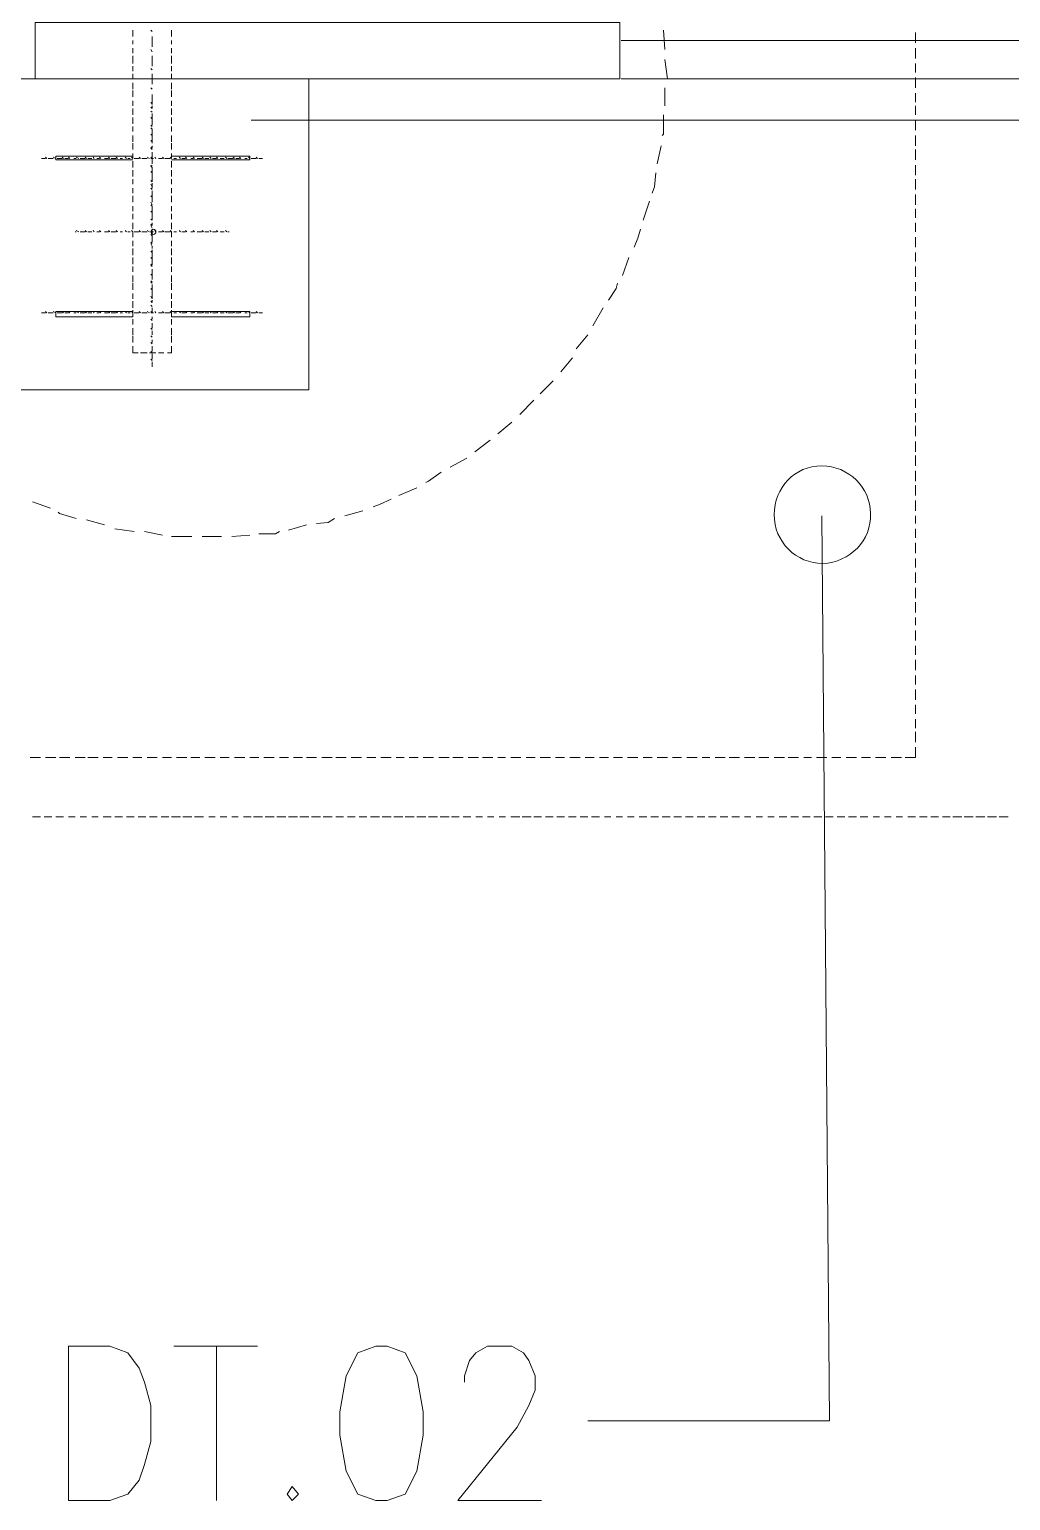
# Model space of a CAD drawing. Header units: millimetres. Extents: x 2928 to 3112, y 1220 to 1280.
# Drawn here: x 3056.533 to 3057.796, y 1232.553 to 1234.446 of the extents above; entities that cross this region are included whole.
import ezdxf

# ---------------------------------------------------------------- set-up
doc = ezdxf.new("R2010")
doc.units = ezdxf.units.MM

msp = doc.modelspace()

# ---------------------------------------------------------------- linework, layer by layer
at = {"color": 7, "linetype": 'Continuous', "lineweight": 20, "true_color": 0x000007}
for points in [[(3057.29315, 1234.45466), (3056.54058, 1234.45466), (3056.54058, 1234.38188), (3057.29315, 1234.38188)], [(3056.89288, 1233.98162), (3056.49262, 1233.98162), (3056.49262, 1234.38188), (3056.89288, 1234.38188)], [(3056.58359, 1232.55257), (3056.58359, 1232.75105), (3056.63651, 1232.75105), (3056.65967, 1232.74278), (3056.67456, 1232.72293), (3056.68117, 1232.70474), (3056.68944, 1232.67496), (3056.68944, 1232.62865), (3056.68117, 1232.59888), (3056.67456, 1232.57903), (3056.65967, 1232.56084), (3056.63651, 1232.55257)], [(3056.97889, 1232.75105), (3056.95573, 1232.74278), (3056.94085, 1232.71301), (3056.93258, 1232.66669), (3056.93258, 1232.63692), (3056.94085, 1232.59061), (3056.95573, 1232.56084), (3056.97889, 1232.55257), (3056.99378, 1232.55257), (3057.01693, 1232.56084), (3057.03182, 1232.59061), (3057.04009, 1232.63692), (3057.04009, 1232.66669), (3057.03182, 1232.71301), (3057.01693, 1232.74278), (3056.99378, 1232.75105)], [(3056.87138, 1232.57076), (3056.86476, 1232.56084), (3056.87138, 1232.55257), (3056.87965, 1232.56084)]]:
    msp.add_lwpolyline(points, close=True, dxfattribs=at)
at = {"color": 252, "linetype": 'Continuous', "lineweight": 13, "true_color": 0x989898}
for points in [[(3056.66629, 1234.43646), (3056.66629, 1234.44473), (3056.66629, 1234.44473)], [(3056.6911, 1234.44308), (3056.68944, 1234.44473), (3056.68944, 1234.44473)], [(3056.71591, 1234.44473), (3056.71591, 1234.43646), (3056.71591, 1234.43646)], [(3056.66629, 1234.42654), (3056.66629, 1234.4315), (3056.66629, 1234.4315)], [(3056.66629, 1234.41496), (3056.66629, 1234.42158), (3056.66629, 1234.42158)], [(3056.6911, 1234.41661), (3056.68944, 1234.41992), (3056.68944, 1234.41992)], [(3056.6911, 1234.42323), (3056.6911, 1234.43646), (3056.6911, 1234.43646)], [(3056.71591, 1234.4315), (3056.71591, 1234.42654), (3056.71591, 1234.42654)], [(3056.71591, 1234.42158), (3056.71591, 1234.41496), (3056.71591, 1234.41496)], [(3056.66629, 1234.40173), (3056.66629, 1234.41165), (3056.66629, 1234.41165)], [(3056.6911, 1234.39842), (3056.6911, 1234.41165), (3056.6911, 1234.41165)], [(3056.71591, 1234.41165), (3056.71591, 1234.40173), (3056.71591, 1234.40173)], [(3056.66629, 1234.3918), (3056.66629, 1234.39842), (3056.66629, 1234.39842)], [(3056.66629, 1234.38188), (3056.66629, 1234.3885), (3056.66629, 1234.3885)], [(3056.6911, 1234.39346), (3056.68944, 1234.39511), (3056.68944, 1234.39511)], [(3056.6911, 1234.37526), (3056.6911, 1234.3885), (3056.6911, 1234.3885)], [(3056.71591, 1234.39842), (3056.71591, 1234.3918), (3056.71591, 1234.3918)], [(3056.71591, 1234.3885), (3056.71591, 1234.38188), (3056.71591, 1234.38188)], [(3056.66629, 1234.36865), (3056.66629, 1234.37692), (3056.66629, 1234.37692)], [(3056.66629, 1234.35873), (3056.66629, 1234.36699), (3056.66629, 1234.36699)], [(3056.6911, 1234.36865), (3056.68944, 1234.3703), (3056.68944, 1234.3703)], [(3056.6911, 1234.3488), (3056.6911, 1234.36203), (3056.6911, 1234.36203)], [(3056.71591, 1234.37692), (3056.71591, 1234.36865), (3056.71591, 1234.36865)], [(3056.71591, 1234.36699), (3056.71591, 1234.35873), (3056.71591, 1234.35873)], [(3056.66629, 1234.34715), (3056.66629, 1234.35376), (3056.66629, 1234.35376)], [(3056.66629, 1234.33557), (3056.66629, 1234.34384), (3056.66629, 1234.34384)], [(3056.6911, 1234.3488), (3056.68944, 1234.35211), (3056.68944, 1234.35211)], [(3056.6911, 1234.34384), (3056.68944, 1234.34549), (3056.68944, 1234.34549)], [(3056.6911, 1234.35211), (3056.6911, 1234.36038), (3056.6911, 1234.36038)], [(3056.6911, 1234.34384), (3056.6911, 1234.34715), (3056.6911, 1234.34715)], [(3056.71591, 1234.35376), (3056.71591, 1234.34715), (3056.71591, 1234.34715)], [(3056.71591, 1234.34384), (3056.71591, 1234.33557), (3056.71591, 1234.33557)], [(3056.66629, 1234.32399), (3056.66629, 1234.33226), (3056.66629, 1234.33226)], [(3056.6911, 1234.33888), (3056.68944, 1234.34053), (3056.68944, 1234.34053)], [(3056.6911, 1234.33061), (3056.68944, 1234.33226), (3056.68944, 1234.33226)], [(3056.6911, 1234.32399), (3056.6911, 1234.33722), (3056.6911, 1234.33722)], [(3056.6911, 1234.33226), (3056.6911, 1234.33722), (3056.6911, 1234.33722)], [(3056.6911, 1234.32234), (3056.6911, 1234.32895), (3056.6911, 1234.32895)], [(3056.71591, 1234.33226), (3056.71591, 1234.32399), (3056.71591, 1234.32399)], [(3056.66629, 1234.31407), (3056.66629, 1234.32068), (3056.66629, 1234.32068)], [(3056.66629, 1234.30084), (3056.66629, 1234.30911), (3056.66629, 1234.30911)], [(3056.6911, 1234.32068), (3056.68944, 1234.32234), (3056.68944, 1234.32234)], [(3056.6911, 1234.31738), (3056.68944, 1234.31903), (3056.68944, 1234.31903)], [(3056.6911, 1234.30911), (3056.68944, 1234.31076), (3056.68944, 1234.31076)], [(3056.6911, 1234.31076), (3056.6911, 1234.31738), (3056.6911, 1234.31738)], [(3056.6911, 1234.29918), (3056.6911, 1234.31076), (3056.6911, 1234.31076)], [(3056.6911, 1234.30249), (3056.6911, 1234.30745), (3056.6911, 1234.30745)], [(3056.71591, 1234.32068), (3056.71591, 1234.31407), (3056.71591, 1234.31407)], [(3056.71591, 1234.30911), (3056.71591, 1234.30084), (3056.71591, 1234.30084)], [(3056.66629, 1234.29091), (3056.66629, 1234.29918), (3056.66629, 1234.29918)], [(3056.6911, 1234.30084), (3056.68944, 1234.30249), (3056.68944, 1234.30249)], [(3056.6911, 1234.29257), (3056.68944, 1234.29422), (3056.68944, 1234.29422)], [(3056.6911, 1234.29091), (3056.68944, 1234.29257), (3056.68944, 1234.29257)], [(3056.6911, 1234.29257), (3056.6911, 1234.29587), (3056.6911, 1234.29587)], [(3056.6911, 1234.28264), (3056.6911, 1234.2876), (3056.6911, 1234.2876)], [(3056.71591, 1234.29918), (3056.71591, 1234.29091), (3056.71591, 1234.29091)], [(3056.55381, 1234.27933), (3056.54885, 1234.27933), (3056.54885, 1234.27933)], [(3056.55547, 1234.27933), (3056.55381, 1234.28099), (3056.55381, 1234.28099)], [(3056.56374, 1234.27933), (3056.55712, 1234.27933), (3056.55712, 1234.27933)], [(3056.56705, 1234.27933), (3056.56374, 1234.28099), (3056.56374, 1234.28099)], [(3056.57532, 1234.27933), (3056.5687, 1234.27933), (3056.5687, 1234.27933)], [(3056.57697, 1234.27933), (3056.57532, 1234.28099), (3056.57532, 1234.28099)], [(3056.58359, 1234.27933), (3056.57862, 1234.27933), (3056.57862, 1234.27933)], [(3056.58524, 1234.27933), (3056.58359, 1234.28099), (3056.58359, 1234.28099)], [(3056.59351, 1234.27933), (3056.5902, 1234.27933), (3056.5902, 1234.27933)], [(3056.59682, 1234.27933), (3056.59351, 1234.28099), (3056.59351, 1234.28099)], [(3056.60509, 1234.27933), (3056.59847, 1234.27933), (3056.59847, 1234.27933)], [(3056.60674, 1234.27933), (3056.60509, 1234.28099), (3056.60509, 1234.28099)], [(3056.61336, 1234.27933), (3056.6084, 1234.27933), (3056.6084, 1234.27933)], [(3056.61667, 1234.27933), (3056.61501, 1234.28099), (3056.61501, 1234.28099)], [(3056.62328, 1234.27933), (3056.61997, 1234.27933), (3056.61997, 1234.27933)], [(3056.62494, 1234.27933), (3056.62328, 1234.28099), (3056.62328, 1234.28099)], [(3056.63486, 1234.27933), (3056.6299, 1234.27933), (3056.6299, 1234.27933)], [(3056.63651, 1234.27933), (3056.63486, 1234.28099), (3056.63486, 1234.28099)], [(3056.64478, 1234.27933), (3056.63817, 1234.27933), (3056.63817, 1234.27933)], [(3056.64644, 1234.27933), (3056.64478, 1234.28099), (3056.64478, 1234.28099)], [(3056.65305, 1234.27933), (3056.64975, 1234.27933), (3056.64975, 1234.27933)], [(3056.65802, 1234.27933), (3056.65636, 1234.28099), (3056.65636, 1234.28099)], [(3056.66298, 1234.27933), (3056.65967, 1234.27933), (3056.65967, 1234.27933)], [(3056.66629, 1234.27933), (3056.66463, 1234.28099), (3056.66463, 1234.28099)], [(3056.66629, 1234.27933), (3056.66629, 1234.28595), (3056.66629, 1234.28595)], [(3056.66629, 1234.26776), (3056.66629, 1234.27603), (3056.66629, 1234.27603)], [(3056.67456, 1234.27933), (3056.66794, 1234.27933), (3056.66794, 1234.27933)], [(3056.67621, 1234.27933), (3056.67456, 1234.28099), (3056.67456, 1234.28099)], [(3056.68448, 1234.27933), (3056.67786, 1234.27933), (3056.67786, 1234.27933)], [(3056.68779, 1234.27933), (3056.68448, 1234.28099), (3056.68448, 1234.28099)], [(3056.6911, 1234.27933), (3056.68944, 1234.28099), (3056.68944, 1234.28099)], [(3056.69275, 1234.27933), (3056.68944, 1234.27933), (3056.68944, 1234.27933)], [(3056.6911, 1234.26941), (3056.68944, 1234.27106), (3056.68944, 1234.27106)], [(3056.6911, 1234.26776), (3056.68944, 1234.26941), (3056.68944, 1234.26941)], [(3056.6911, 1234.27272), (3056.6911, 1234.28595), (3056.6911, 1234.28595)], [(3056.6911, 1234.27272), (3056.6911, 1234.27768), (3056.6911, 1234.27768)], [(3056.6911, 1234.26279), (3056.6911, 1234.26776), (3056.6911, 1234.26776)], [(3056.69606, 1234.27933), (3056.6944, 1234.28099), (3056.6944, 1234.28099)], [(3056.70433, 1234.27933), (3056.69937, 1234.27933), (3056.69937, 1234.27933)], [(3056.70598, 1234.27933), (3056.70433, 1234.28099), (3056.70433, 1234.28099)], [(3056.71425, 1234.27933), (3056.70764, 1234.27933), (3056.70764, 1234.27933)], [(3056.71591, 1234.27933), (3056.71425, 1234.28099), (3056.71425, 1234.28099)], [(3056.71591, 1234.28595), (3056.71591, 1234.27933), (3056.71591, 1234.27933)], [(3056.71591, 1234.27603), (3056.71591, 1234.26776), (3056.71591, 1234.26776)], [(3056.72252, 1234.27933), (3056.71921, 1234.27933), (3056.71921, 1234.27933)], [(3056.72748, 1234.27933), (3056.72583, 1234.28099), (3056.72583, 1234.28099)], [(3056.7341, 1234.27933), (3056.72914, 1234.27933), (3056.72914, 1234.27933)], [(3056.73575, 1234.27933), (3056.7341, 1234.28099), (3056.7341, 1234.28099)], [(3056.74402, 1234.27933), (3056.74071, 1234.27933), (3056.74071, 1234.27933)], [(3056.74568, 1234.27933), (3056.74402, 1234.28099), (3056.74402, 1234.28099)], [(3056.7556, 1234.27933), (3056.74898, 1234.27933), (3056.74898, 1234.27933)], [(3056.75725, 1234.27933), (3056.7556, 1234.28099), (3056.7556, 1234.28099)], [(3056.76387, 1234.27933), (3056.75891, 1234.27933), (3056.75891, 1234.27933)], [(3056.76718, 1234.27933), (3056.76552, 1234.28099), (3056.76552, 1234.28099)], [(3056.77379, 1234.27933), (3056.76883, 1234.27933), (3056.76883, 1234.27933)], [(3056.77545, 1234.27933), (3056.77379, 1234.28099), (3056.77379, 1234.28099)], [(3056.78372, 1234.27933), (3056.77876, 1234.27933), (3056.77876, 1234.27933)], [(3056.78703, 1234.27933), (3056.78537, 1234.28099), (3056.78537, 1234.28099)], [(3056.7953, 1234.27933), (3056.78868, 1234.27933), (3056.78868, 1234.27933)], [(3056.79695, 1234.27933), (3056.7953, 1234.28099), (3056.7953, 1234.28099)], [(3056.80357, 1234.27933), (3056.7986, 1234.27933), (3056.7986, 1234.27933)], [(3056.80522, 1234.27933), (3056.80357, 1234.28099), (3056.80357, 1234.28099)], [(3056.81349, 1234.27933), (3056.81018, 1234.27933), (3056.81018, 1234.27933)], [(3056.8168, 1234.27933), (3056.81514, 1234.28099), (3056.81514, 1234.28099)], [(3056.82507, 1234.27933), (3056.81845, 1234.27933), (3056.81845, 1234.27933)], [(3056.82672, 1234.27933), (3056.82507, 1234.28099), (3056.82507, 1234.28099)], [(3056.83334, 1234.27933), (3056.82838, 1234.27933), (3056.82838, 1234.27933)], [(3056.66629, 1234.25618), (3056.66629, 1234.26445), (3056.66629, 1234.26445)], [(3056.66629, 1234.24625), (3056.66629, 1234.25287), (3056.66629, 1234.25287)], [(3056.6911, 1234.26114), (3056.68944, 1234.26279), (3056.68944, 1234.26279)], [(3056.6911, 1234.24956), (3056.68944, 1234.25122), (3056.68944, 1234.25122)], [(3056.6911, 1234.24956), (3056.6911, 1234.26279), (3056.6911, 1234.26279)], [(3056.6911, 1234.25287), (3056.6911, 1234.25618), (3056.6911, 1234.25618)], [(3056.71591, 1234.26445), (3056.71591, 1234.25618), (3056.71591, 1234.25618)], [(3056.71591, 1234.25287), (3056.71591, 1234.24625), (3056.71591, 1234.24625)], [(3056.66629, 1234.23468), (3056.66629, 1234.24129), (3056.66629, 1234.24129)], [(3056.66629, 1234.2231), (3056.66629, 1234.23137), (3056.66629, 1234.23137)], [(3056.6911, 1234.24295), (3056.68944, 1234.24625), (3056.68944, 1234.24625)], [(3056.6911, 1234.23964), (3056.68944, 1234.24129), (3056.68944, 1234.24129)], [(3056.6911, 1234.22971), (3056.68944, 1234.23137), (3056.68944, 1234.23137)], [(3056.6911, 1234.24129), (3056.6911, 1234.24791), (3056.6911, 1234.24791)], [(3056.6911, 1234.22475), (3056.6911, 1234.23798), (3056.6911, 1234.23798)], [(3056.6911, 1234.23302), (3056.6911, 1234.23798), (3056.6911, 1234.23798)], [(3056.71591, 1234.24129), (3056.71591, 1234.23468), (3056.71591, 1234.23468)], [(3056.71591, 1234.23137), (3056.71591, 1234.2231), (3056.71591, 1234.2231)], [(3056.66629, 1234.21152), (3056.66629, 1234.21814), (3056.66629, 1234.21814)], [(3056.6911, 1234.21979), (3056.68944, 1234.2231), (3056.68944, 1234.2231)], [(3056.6911, 1234.21814), (3056.68944, 1234.21979), (3056.68944, 1234.21979)], [(3056.6911, 1234.20987), (3056.68944, 1234.21152), (3056.68944, 1234.21152)], [(3056.6911, 1234.2231), (3056.6911, 1234.22641), (3056.6911, 1234.22641)], [(3056.6911, 1234.21152), (3056.6911, 1234.21814), (3056.6911, 1234.21814)], [(3056.6911, 1234.19994), (3056.6911, 1234.21152), (3056.6911, 1234.21152)], [(3056.71591, 1234.21814), (3056.71591, 1234.21152), (3056.71591, 1234.21152)], [(3056.66629, 1234.2016), (3056.66629, 1234.20821), (3056.66629, 1234.20821)], [(3056.66629, 1234.18836), (3056.66629, 1234.19663), (3056.66629, 1234.19663)], [(3056.6911, 1234.19994), (3056.68944, 1234.2016), (3056.68944, 1234.2016)], [(3056.6911, 1234.19333), (3056.68944, 1234.19498), (3056.68944, 1234.19498)], [(3056.6911, 1234.19002), (3056.68944, 1234.19333), (3056.68944, 1234.19333)], [(3056.6911, 1234.2016), (3056.6911, 1234.20821), (3056.6911, 1234.20821)], [(3056.6911, 1234.19333), (3056.6911, 1234.19663), (3056.6911, 1234.19663)], [(3056.71591, 1234.20821), (3056.71591, 1234.2016), (3056.71591, 1234.2016)], [(3056.71591, 1234.19663), (3056.71591, 1234.18836), (3056.71591, 1234.18836)], [(3056.59351, 1234.18506), (3056.59186, 1234.18506), (3056.59186, 1234.18506)], [(3056.59682, 1234.18506), (3056.59351, 1234.18671), (3056.59351, 1234.18671)], [(3056.60509, 1234.18506), (3056.59847, 1234.18506), (3056.59847, 1234.18506)], [(3056.60674, 1234.18506), (3056.60509, 1234.18671), (3056.60509, 1234.18671)], [(3056.61336, 1234.18506), (3056.6084, 1234.18506), (3056.6084, 1234.18506)], [(3056.61667, 1234.18506), (3056.61501, 1234.18671), (3056.61501, 1234.18671)], [(3056.62328, 1234.18506), (3056.61997, 1234.18506), (3056.61997, 1234.18506)], [(3056.62494, 1234.18506), (3056.62328, 1234.18671), (3056.62328, 1234.18671)], [(3056.63486, 1234.18506), (3056.6299, 1234.18506), (3056.6299, 1234.18506)], [(3056.63651, 1234.18506), (3056.63486, 1234.18671), (3056.63486, 1234.18671)], [(3056.64478, 1234.18506), (3056.63817, 1234.18506), (3056.63817, 1234.18506)], [(3056.64644, 1234.18506), (3056.64478, 1234.18671), (3056.64478, 1234.18671)], [(3056.65305, 1234.18506), (3056.64975, 1234.18506), (3056.64975, 1234.18506)], [(3056.65802, 1234.18506), (3056.65636, 1234.18671), (3056.65636, 1234.18671)], [(3056.66298, 1234.18506), (3056.65967, 1234.18506), (3056.65967, 1234.18506)], [(3056.66629, 1234.18506), (3056.66463, 1234.18671), (3056.66463, 1234.18671)], [(3056.66629, 1234.17844), (3056.66629, 1234.18506), (3056.66629, 1234.18506)], [(3056.66629, 1234.16686), (3056.66629, 1234.17348), (3056.66629, 1234.17348)], [(3056.67456, 1234.18506), (3056.66794, 1234.18506), (3056.66794, 1234.18506)], [(3056.67621, 1234.18506), (3056.67456, 1234.18671), (3056.67456, 1234.18671)], [(3056.68448, 1234.18506), (3056.67786, 1234.18506), (3056.67786, 1234.18506)], [(3056.68779, 1234.18506), (3056.68448, 1234.18671), (3056.68448, 1234.18671)], [(3056.69275, 1234.18506), (3056.68944, 1234.18506), (3056.68944, 1234.18506)], [(3056.6911, 1234.18009), (3056.68944, 1234.18175), (3056.68944, 1234.18175)], [(3056.6911, 1234.17348), (3056.6911, 1234.18671), (3056.6911, 1234.18671)], [(3056.6911, 1234.18175), (3056.6911, 1234.18671), (3056.6911, 1234.18671)], [(3056.6911, 1234.17182), (3056.6911, 1234.17844), (3056.6911, 1234.17844)], [(3056.69606, 1234.18506), (3056.6944, 1234.18671), (3056.6944, 1234.18671)], [(3056.70433, 1234.18506), (3056.69937, 1234.18506), (3056.69937, 1234.18506)], [(3056.70598, 1234.18506), (3056.70433, 1234.18671), (3056.70433, 1234.18671)], [(3056.71425, 1234.18506), (3056.70764, 1234.18506), (3056.70764, 1234.18506)], [(3056.71591, 1234.18506), (3056.71425, 1234.18671), (3056.71425, 1234.18671)], [(3056.71591, 1234.18506), (3056.71591, 1234.17844), (3056.71591, 1234.17844)], [(3056.71591, 1234.17348), (3056.71591, 1234.16686), (3056.71591, 1234.16686)], [(3056.72252, 1234.18506), (3056.71921, 1234.18506), (3056.71921, 1234.18506)], [(3056.72748, 1234.18506), (3056.72583, 1234.18671), (3056.72583, 1234.18671)], [(3056.7341, 1234.18506), (3056.72914, 1234.18506), (3056.72914, 1234.18506)], [(3056.73575, 1234.18506), (3056.7341, 1234.18671), (3056.7341, 1234.18671)], [(3056.74402, 1234.18506), (3056.74071, 1234.18506), (3056.74071, 1234.18506)], [(3056.74568, 1234.18506), (3056.74402, 1234.18671), (3056.74402, 1234.18671)], [(3056.7556, 1234.18506), (3056.74898, 1234.18506), (3056.74898, 1234.18506)], [(3056.75725, 1234.18506), (3056.7556, 1234.18671), (3056.7556, 1234.18671)], [(3056.76387, 1234.18506), (3056.75891, 1234.18506), (3056.75891, 1234.18506)], [(3056.76718, 1234.18506), (3056.76552, 1234.18671), (3056.76552, 1234.18671)], [(3056.77379, 1234.18506), (3056.76883, 1234.18506), (3056.76883, 1234.18506)], [(3056.77545, 1234.18506), (3056.77379, 1234.18671), (3056.77379, 1234.18671)], [(3056.78372, 1234.18506), (3056.77876, 1234.18506), (3056.77876, 1234.18506)], [(3056.78703, 1234.18506), (3056.78537, 1234.18671), (3056.78537, 1234.18671)], [(3056.79033, 1234.18506), (3056.78868, 1234.18506), (3056.78868, 1234.18506)], [(3056.66629, 1234.15528), (3056.66629, 1234.16355), (3056.66629, 1234.16355)], [(3056.6911, 1234.17017), (3056.68944, 1234.17182), (3056.68944, 1234.17182)], [(3056.6911, 1234.16686), (3056.68944, 1234.17017), (3056.68944, 1234.17017)], [(3056.6911, 1234.15859), (3056.68944, 1234.16025), (3056.68944, 1234.16025)], [(3056.6911, 1234.16355), (3056.6911, 1234.16686), (3056.6911, 1234.16686)], [(3056.6911, 1234.14867), (3056.6911, 1234.1619), (3056.6911, 1234.1619)], [(3056.6911, 1234.15198), (3056.6911, 1234.15694), (3056.6911, 1234.15694)], [(3056.71591, 1234.16355), (3056.71591, 1234.15528), (3056.71591, 1234.15528)], [(3056.66629, 1234.14371), (3056.66629, 1234.15198), (3056.66629, 1234.15198)], [(3056.66629, 1234.13378), (3056.66629, 1234.1404), (3056.66629, 1234.1404)], [(3056.6911, 1234.15032), (3056.68944, 1234.15198), (3056.68944, 1234.15198)], [(3056.6911, 1234.14205), (3056.68944, 1234.14371), (3056.68944, 1234.14371)], [(3056.6911, 1234.1404), (3056.68944, 1234.14205), (3056.68944, 1234.14205)], [(3056.6911, 1234.14205), (3056.6911, 1234.14867), (3056.6911, 1234.14867)], [(3056.6911, 1234.13213), (3056.6911, 1234.13709), (3056.6911, 1234.13709)], [(3056.6911, 1234.12551), (3056.6911, 1234.13544), (3056.6911, 1234.13544)], [(3056.71591, 1234.15198), (3056.71591, 1234.14371), (3056.71591, 1234.14371)], [(3056.71591, 1234.1404), (3056.71591, 1234.13378), (3056.71591, 1234.13378)], [(3056.66629, 1234.12055), (3056.66629, 1234.12882), (3056.66629, 1234.12882)], [(3056.66629, 1234.11063), (3056.66629, 1234.1189), (3056.66629, 1234.1189)], [(3056.6911, 1234.12882), (3056.68944, 1234.13047), (3056.68944, 1234.13047)], [(3056.6911, 1234.12055), (3056.68944, 1234.1222), (3056.68944, 1234.1222)], [(3056.6911, 1234.1189), (3056.68944, 1234.12055), (3056.68944, 1234.12055)], [(3056.6911, 1234.12386), (3056.6911, 1234.12717), (3056.6911, 1234.12717)], [(3056.6911, 1234.11228), (3056.6911, 1234.11724), (3056.6911, 1234.11724)], [(3056.71591, 1234.12882), (3056.71591, 1234.12055), (3056.71591, 1234.12055)], [(3056.71591, 1234.1189), (3056.71591, 1234.11063), (3056.71591, 1234.11063)], [(3056.66629, 1234.09905), (3056.66629, 1234.10566), (3056.66629, 1234.10566)], [(3056.6911, 1234.11063), (3056.68944, 1234.11228), (3056.68944, 1234.11228)], [(3056.6911, 1234.09905), (3056.68944, 1234.10236), (3056.68944, 1234.10236)], [(3056.6911, 1234.09905), (3056.6911, 1234.11228), (3056.6911, 1234.11228)], [(3056.6911, 1234.10236), (3056.6911, 1234.10897), (3056.6911, 1234.10897)], [(3056.6911, 1234.09409), (3056.6911, 1234.09739), (3056.6911, 1234.09739)], [(3056.71591, 1234.10566), (3056.71591, 1234.09905), (3056.71591, 1234.09905)], [(3056.55381, 1234.08085), (3056.54885, 1234.08085), (3056.54885, 1234.08085)], [(3056.55547, 1234.08085), (3056.55381, 1234.08251), (3056.55381, 1234.08251)], [(3056.56374, 1234.08085), (3056.55712, 1234.08085), (3056.55712, 1234.08085)], [(3056.56705, 1234.08085), (3056.56374, 1234.08251), (3056.56374, 1234.08251)], [(3056.57532, 1234.08085), (3056.5687, 1234.08085), (3056.5687, 1234.08085)], [(3056.57697, 1234.08085), (3056.57532, 1234.08251), (3056.57532, 1234.08251)], [(3056.58359, 1234.08085), (3056.57862, 1234.08085), (3056.57862, 1234.08085)], [(3056.58524, 1234.08085), (3056.58359, 1234.08251), (3056.58359, 1234.08251)], [(3056.59351, 1234.08085), (3056.5902, 1234.08085), (3056.5902, 1234.08085)], [(3056.59682, 1234.08085), (3056.59351, 1234.08251), (3056.59351, 1234.08251)], [(3056.60509, 1234.08085), (3056.59847, 1234.08085), (3056.59847, 1234.08085)], [(3056.60674, 1234.08085), (3056.60509, 1234.08251), (3056.60509, 1234.08251)], [(3056.61336, 1234.08085), (3056.6084, 1234.08085), (3056.6084, 1234.08085)], [(3056.61667, 1234.08085), (3056.61501, 1234.08251), (3056.61501, 1234.08251)], [(3056.62328, 1234.08085), (3056.61997, 1234.08085), (3056.61997, 1234.08085)], [(3056.62494, 1234.08085), (3056.62328, 1234.08251), (3056.62328, 1234.08251)], [(3056.63486, 1234.08085), (3056.6299, 1234.08085), (3056.6299, 1234.08085)], [(3056.63651, 1234.08085), (3056.63486, 1234.08251), (3056.63486, 1234.08251)], [(3056.64478, 1234.08085), (3056.63817, 1234.08085), (3056.63817, 1234.08085)], [(3056.64644, 1234.08085), (3056.64478, 1234.08251), (3056.64478, 1234.08251)], [(3056.65305, 1234.08085), (3056.64975, 1234.08085), (3056.64975, 1234.08085)], [(3056.65802, 1234.08085), (3056.65636, 1234.08251), (3056.65636, 1234.08251)], [(3056.66298, 1234.08085), (3056.65967, 1234.08085), (3056.65967, 1234.08085)], [(3056.66629, 1234.08085), (3056.66463, 1234.08251), (3056.66463, 1234.08251)], [(3056.66629, 1234.08747), (3056.66629, 1234.09574), (3056.66629, 1234.09574)], [(3056.66629, 1234.07589), (3056.66629, 1234.08416), (3056.66629, 1234.08416)], [(3056.67456, 1234.08085), (3056.66794, 1234.08085), (3056.66794, 1234.08085)], [(3056.67621, 1234.08085), (3056.67456, 1234.08251), (3056.67456, 1234.08251)], [(3056.68448, 1234.08085), (3056.67786, 1234.08085), (3056.67786, 1234.08085)], [(3056.68779, 1234.08085), (3056.68448, 1234.08251), (3056.68448, 1234.08251)], [(3056.6911, 1234.09409), (3056.68944, 1234.09574), (3056.68944, 1234.09574)], [(3056.6911, 1234.08912), (3056.68944, 1234.09078), (3056.68944, 1234.09078)], [(3056.6911, 1234.08085), (3056.68944, 1234.08251), (3056.68944, 1234.08251)], [(3056.69275, 1234.08085), (3056.68944, 1234.08085), (3056.68944, 1234.08085)], [(3056.6911, 1234.08085), (3056.6911, 1234.08747), (3056.6911, 1234.08747)], [(3056.6911, 1234.08251), (3056.6911, 1234.08747), (3056.6911, 1234.08747)], [(3056.69606, 1234.08085), (3056.6944, 1234.08251), (3056.6944, 1234.08251)], [(3056.70433, 1234.08085), (3056.69937, 1234.08085), (3056.69937, 1234.08085)], [(3056.70598, 1234.08085), (3056.70433, 1234.08251), (3056.70433, 1234.08251)], [(3056.71425, 1234.08085), (3056.70764, 1234.08085), (3056.70764, 1234.08085)], [(3056.71591, 1234.08085), (3056.71425, 1234.08251), (3056.71425, 1234.08251)], [(3056.71591, 1234.09574), (3056.71591, 1234.08747), (3056.71591, 1234.08747)], [(3056.71591, 1234.08416), (3056.71591, 1234.07589), (3056.71591, 1234.07589)], [(3056.72252, 1234.08085), (3056.71921, 1234.08085), (3056.71921, 1234.08085)], [(3056.72748, 1234.08085), (3056.72583, 1234.08251), (3056.72583, 1234.08251)], [(3056.7341, 1234.08085), (3056.72914, 1234.08085), (3056.72914, 1234.08085)], [(3056.73575, 1234.08085), (3056.7341, 1234.08251), (3056.7341, 1234.08251)], [(3056.74402, 1234.08085), (3056.74071, 1234.08085), (3056.74071, 1234.08085)], [(3056.74568, 1234.08085), (3056.74402, 1234.08251), (3056.74402, 1234.08251)], [(3056.7556, 1234.08085), (3056.74898, 1234.08085), (3056.74898, 1234.08085)], [(3056.75725, 1234.08085), (3056.7556, 1234.08251), (3056.7556, 1234.08251)], [(3056.76387, 1234.08085), (3056.75891, 1234.08085), (3056.75891, 1234.08085)], [(3056.76718, 1234.08085), (3056.76552, 1234.08251), (3056.76552, 1234.08251)], [(3056.77379, 1234.08085), (3056.76883, 1234.08085), (3056.76883, 1234.08085)], [(3056.77545, 1234.08085), (3056.77379, 1234.08251), (3056.77379, 1234.08251)], [(3056.78372, 1234.08085), (3056.77876, 1234.08085), (3056.77876, 1234.08085)], [(3056.78703, 1234.08085), (3056.78537, 1234.08251), (3056.78537, 1234.08251)], [(3056.7953, 1234.08085), (3056.78868, 1234.08085), (3056.78868, 1234.08085)], [(3056.79695, 1234.08085), (3056.7953, 1234.08251), (3056.7953, 1234.08251)], [(3056.80357, 1234.08085), (3056.7986, 1234.08085), (3056.7986, 1234.08085)], [(3056.80522, 1234.08085), (3056.80357, 1234.08251), (3056.80357, 1234.08251)], [(3056.81349, 1234.08085), (3056.81018, 1234.08085), (3056.81018, 1234.08085)], [(3056.8168, 1234.08085), (3056.81514, 1234.08251), (3056.81514, 1234.08251)], [(3056.82507, 1234.08085), (3056.81845, 1234.08085), (3056.81845, 1234.08085)], [(3056.82672, 1234.08085), (3056.82507, 1234.08251), (3056.82507, 1234.08251)], [(3056.83334, 1234.08085), (3056.82838, 1234.08085), (3056.82838, 1234.08085)], [(3056.66629, 1234.06597), (3056.66629, 1234.07259), (3056.66629, 1234.07259)], [(3056.66629, 1234.05274), (3056.66629, 1234.06101), (3056.66629, 1234.06101)], [(3056.6911, 1234.07093), (3056.68944, 1234.07259), (3056.68944, 1234.07259)], [(3056.6911, 1234.05935), (3056.68944, 1234.06101), (3056.68944, 1234.06101)], [(3056.6911, 1234.07259), (3056.6911, 1234.07589), (3056.6911, 1234.07589)], [(3056.6911, 1234.06101), (3056.6911, 1234.06762), (3056.6911, 1234.06762)], [(3056.71591, 1234.07259), (3056.71591, 1234.06597), (3056.71591, 1234.06597)], [(3056.71591, 1234.06101), (3056.71591, 1234.05274), (3056.71591, 1234.05274)], [(3056.66629, 1234.04281), (3056.66629, 1234.05108), (3056.66629, 1234.05108)], [(3056.6911, 1234.04943), (3056.68944, 1234.05108), (3056.68944, 1234.05108)], [(3056.6911, 1234.04116), (3056.68944, 1234.04281), (3056.68944, 1234.04281)], [(3056.6911, 1234.05274), (3056.6911, 1234.0577), (3056.6911, 1234.0577)], [(3056.6911, 1234.04281), (3056.6911, 1234.04612), (3056.6911, 1234.04612)], [(3056.71591, 1234.05108), (3056.71591, 1234.04281), (3056.71591, 1234.04281)], [(3056.6729, 1234.02958), (3056.66629, 1234.02958), (3056.66629, 1234.03785)], [(3056.68448, 1234.02958), (3056.67621, 1234.02958), (3056.67621, 1234.02958)], [(3056.69606, 1234.02958), (3056.68779, 1234.02958), (3056.68779, 1234.02958)], [(3056.6911, 1234.02958), (3056.68944, 1234.03124), (3056.68944, 1234.03124)], [(3056.6911, 1234.01966), (3056.68944, 1234.02131), (3056.68944, 1234.02131)], [(3056.6911, 1234.03124), (3056.6911, 1234.03785), (3056.6911, 1234.03785)], [(3056.6911, 1234.02131), (3056.6911, 1234.02793), (3056.6911, 1234.02793)], [(3056.70598, 1234.02958), (3056.69937, 1234.02958), (3056.69937, 1234.02958)], [(3056.71591, 1234.03785), (3056.71591, 1234.02958), (3056.71094, 1234.02958)], [(3056.6911, 1234.01139), (3056.6911, 1234.018), (3056.6911, 1234.018)], [(3056.5472, 1233.43249), (3056.53727, 1233.43249), (3056.53727, 1233.43249)], [(3056.56208, 1233.43249), (3056.55216, 1233.43249), (3056.55216, 1233.43249)], [(3056.57697, 1233.43249), (3056.56705, 1233.43249), (3056.56705, 1233.43249)], [(3056.59186, 1233.43249), (3056.58359, 1233.43249), (3056.58359, 1233.43249)], [(3056.60674, 1233.43249), (3056.59847, 1233.43249), (3056.59847, 1233.43249)], [(3056.62163, 1233.43249), (3056.61336, 1233.43249), (3056.61336, 1233.43249)], [(3056.63817, 1233.43249), (3056.62824, 1233.43249), (3056.62824, 1233.43249)], [(3056.65305, 1233.43249), (3056.64313, 1233.43249), (3056.64313, 1233.43249)], [(3056.66794, 1233.43249), (3056.65802, 1233.43249), (3056.65802, 1233.43249)], [(3056.68283, 1233.43249), (3056.6729, 1233.43249), (3056.6729, 1233.43249)], [(3056.69771, 1233.43249), (3056.68779, 1233.43249), (3056.68779, 1233.43249)], [(3056.7126, 1233.43249), (3056.70267, 1233.43249), (3056.70267, 1233.43249)], [(3056.72748, 1233.43249), (3056.71591, 1233.43249), (3056.71591, 1233.43249)], [(3056.74237, 1233.43249), (3056.73079, 1233.43249), (3056.73079, 1233.43249)], [(3056.75725, 1233.43249), (3056.74568, 1233.43249), (3056.74568, 1233.43249)], [(3056.77214, 1233.43249), (3056.76387, 1233.43249), (3056.76387, 1233.43249)], [(3056.78703, 1233.43249), (3056.77876, 1233.43249), (3056.77876, 1233.43249)], [(3056.80191, 1233.43249), (3056.79364, 1233.43249), (3056.79364, 1233.43249)], [(3056.81845, 1233.43249), (3056.80853, 1233.43249), (3056.80853, 1233.43249)], [(3056.83334, 1233.43249), (3056.82176, 1233.43249), (3056.82176, 1233.43249)], [(3056.84822, 1233.43249), (3056.83665, 1233.43249), (3056.83665, 1233.43249)], [(3056.86311, 1233.43249), (3056.85153, 1233.43249), (3056.85153, 1233.43249)], [(3056.878, 1233.43249), (3056.86642, 1233.43249), (3056.86642, 1233.43249)], [(3056.89288, 1233.43249), (3056.8813, 1233.43249), (3056.8813, 1233.43249)], [(3056.90777, 1233.43249), (3056.89619, 1233.43249), (3056.89619, 1233.43249)], [(3056.92265, 1233.43249), (3056.91108, 1233.43249), (3056.91108, 1233.43249)], [(3056.93754, 1233.43249), (3056.92762, 1233.43249), (3056.92762, 1233.43249)], [(3056.95243, 1233.43249), (3056.9425, 1233.43249), (3056.9425, 1233.43249)], [(3056.96731, 1233.43249), (3056.95739, 1233.43249), (3056.95739, 1233.43249)], [(3056.98385, 1233.43249), (3056.97227, 1233.43249), (3056.97227, 1233.43249)], [(3056.99874, 1233.43249), (3056.98716, 1233.43249), (3056.98716, 1233.43249)], [(3057.01362, 1233.43249), (3057.00205, 1233.43249), (3057.00205, 1233.43249)], [(3057.02851, 1233.43249), (3057.01693, 1233.43249), (3057.01693, 1233.43249)], [(3057.04339, 1233.43249), (3057.03182, 1233.43249), (3057.03182, 1233.43249)], [(3057.05828, 1233.43249), (3057.0467, 1233.43249), (3057.0467, 1233.43249)], [(3057.07317, 1233.43249), (3057.06159, 1233.43249), (3057.06159, 1233.43249)], [(3057.0864, 1233.43249), (3057.07647, 1233.43249), (3057.07647, 1233.43249)], [(3057.10128, 1233.43249), (3057.09136, 1233.43249), (3057.09136, 1233.43249)], [(3057.11617, 1233.43249), (3057.1079, 1233.43249), (3057.1079, 1233.43249)], [(3057.13106, 1233.43249), (3057.12279, 1233.43249), (3057.12279, 1233.43249)], [(3057.14594, 1233.43249), (3057.13767, 1233.43249), (3057.13767, 1233.43249)], [(3057.16414, 1233.43249), (3057.15256, 1233.43249), (3057.15256, 1233.43249)], [(3057.17902, 1233.43249), (3057.16744, 1233.43249), (3057.16744, 1233.43249)], [(3057.19225, 1233.43249), (3057.18233, 1233.43249), (3057.18233, 1233.43249)], [(3057.20714, 1233.43249), (3057.19722, 1233.43249), (3057.19722, 1233.43249)], [(3057.22203, 1233.43249), (3057.2121, 1233.43249), (3057.2121, 1233.43249)], [(3057.23691, 1233.43249), (3057.22699, 1233.43249), (3057.22699, 1233.43249)], [(3057.2518, 1233.43249), (3057.24187, 1233.43249), (3057.24187, 1233.43249)], [(3057.26668, 1233.43249), (3057.25676, 1233.43249), (3057.25676, 1233.43249)], [(3057.28157, 1233.43249), (3057.2733, 1233.43249), (3057.2733, 1233.43249)], [(3057.29646, 1233.43249), (3057.28819, 1233.43249), (3057.28819, 1233.43249)], [(3057.31134, 1233.43249), (3057.30307, 1233.43249), (3057.30307, 1233.43249)], [(3057.32788, 1233.43249), (3057.31796, 1233.43249), (3057.31796, 1233.43249)], [(3057.34277, 1233.43249), (3057.33284, 1233.43249), (3057.33284, 1233.43249)], [(3057.35765, 1233.43249), (3057.34773, 1233.43249), (3057.34773, 1233.43249)], [(3057.37254, 1233.43249), (3057.36261, 1233.43249), (3057.36261, 1233.43249)], [(3057.38742, 1233.43249), (3057.3775, 1233.43249), (3057.3775, 1233.43249)], [(3057.40231, 1233.43249), (3057.39239, 1233.43249), (3057.39239, 1233.43249)], [(3057.4172, 1233.43249), (3057.40727, 1233.43249), (3057.40727, 1233.43249)], [(3057.43208, 1233.43249), (3057.42216, 1233.43249), (3057.42216, 1233.43249)], [(3057.44697, 1233.43249), (3057.43704, 1233.43249), (3057.43704, 1233.43249)], [(3057.46185, 1233.43249), (3057.45358, 1233.43249), (3057.45358, 1233.43249)], [(3057.47674, 1233.43249), (3057.46847, 1233.43249), (3057.46847, 1233.43249)], [(3057.49163, 1233.43249), (3057.48336, 1233.43249), (3057.48336, 1233.43249)], [(3057.50817, 1233.43249), (3057.49824, 1233.43249), (3057.49824, 1233.43249)], [(3057.52305, 1233.43249), (3057.51313, 1233.43249), (3057.51313, 1233.43249)], [(3057.53794, 1233.43249), (3057.52801, 1233.43249), (3057.52801, 1233.43249)], [(3057.55282, 1233.43249), (3057.5429, 1233.43249), (3057.5429, 1233.43249)], [(3057.56771, 1233.43249), (3057.55779, 1233.43249), (3057.55779, 1233.43249)], [(3057.58259, 1233.43249), (3057.57267, 1233.43249), (3057.57267, 1233.43249)], [(3057.59748, 1233.43249), (3057.58756, 1233.43249), (3057.58756, 1233.43249)], [(3057.61237, 1233.43249), (3057.60244, 1233.43249), (3057.60244, 1233.43249)], [(3057.62725, 1233.43249), (3057.61898, 1233.43249), (3057.61898, 1233.43249)], [(3057.64214, 1233.43249), (3057.63387, 1233.43249), (3057.63387, 1233.43249)], [(3057.65702, 1233.43249), (3057.64875, 1233.43249), (3057.64875, 1233.43249)], [(3057.67356, 1233.43249), (3057.66364, 1233.43249), (3057.66364, 1233.43249)], [(3057.68845, 1233.43249), (3057.67853, 1233.43249), (3057.67853, 1233.43249)], [(3057.70334, 1233.43249), (3057.69341, 1233.43249), (3057.69341, 1233.43249)], [(3057.71822, 1233.43249), (3057.7083, 1233.43249), (3057.7083, 1233.43249)], [(3057.73311, 1233.43249), (3057.72153, 1233.43249), (3057.72153, 1233.43249)], [(3057.74799, 1233.43249), (3057.73642, 1233.43249), (3057.73642, 1233.43249)], [(3057.76288, 1233.43249), (3057.7513, 1233.43249), (3057.7513, 1233.43249)], [(3057.77777, 1233.43249), (3057.76619, 1233.43249), (3057.76619, 1233.43249)], [(3057.79265, 1233.43249), (3057.78107, 1233.43249), (3057.78107, 1233.43249)]]:
    msp.add_lwpolyline(points, dxfattribs=at)
at = {"color": 7, "linetype": 'Continuous', "lineweight": 20, "true_color": 0x000007}
for points in [[(3057.35104, 1234.41992), (3057.34938, 1234.44473), (3057.34938, 1234.44473)], [(3057.67356, 1234.44142), (3057.67356, 1234.42819), (3057.67356, 1234.42819)], [(3057.67356, 1234.42158), (3057.67356, 1234.40834), (3057.67356, 1234.40834)], [(3057.35434, 1234.38188), (3057.35104, 1234.40669), (3057.35104, 1234.40669)], [(3057.67356, 1234.40173), (3057.67356, 1234.39015), (3057.67356, 1234.39015)], [(3057.67356, 1234.38353), (3057.67356, 1234.3703), (3057.67356, 1234.3703)], [(3057.35104, 1234.34715), (3057.35104, 1234.3703), (3057.35104, 1234.3703)], [(3057.67356, 1234.36369), (3057.67356, 1234.35211), (3057.67356, 1234.35211)], [(3057.67356, 1234.34715), (3057.67356, 1234.33557), (3057.67356, 1234.33557)], [(3057.34773, 1234.30911), (3057.34938, 1234.31076), (3057.34938, 1234.33557)], [(3057.67356, 1234.32895), (3057.67356, 1234.31572), (3057.67356, 1234.31572)], [(3057.67356, 1234.30911), (3057.67356, 1234.29587), (3057.67356, 1234.29587)], [(3057.34111, 1234.27272), (3057.34607, 1234.29587), (3057.34607, 1234.29587)], [(3057.67356, 1234.29091), (3057.67356, 1234.27768), (3057.67356, 1234.27768)], [(3057.67356, 1234.27106), (3057.67356, 1234.25783), (3057.67356, 1234.25783)], [(3057.3345, 1234.23468), (3057.3378, 1234.24295), (3057.33946, 1234.26114)], [(3057.67356, 1234.25287), (3057.67356, 1234.23964), (3057.67356, 1234.23964)], [(3057.67356, 1234.23302), (3057.67356, 1234.21979), (3057.67356, 1234.21979)], [(3057.32292, 1234.19994), (3057.33119, 1234.22475), (3057.33119, 1234.22475)], [(3057.67356, 1234.21483), (3057.67356, 1234.20325), (3057.67356, 1234.20325)], [(3057.67356, 1234.19663), (3057.67356, 1234.18506), (3057.67356, 1234.18506)], [(3057.31134, 1234.16521), (3057.3163, 1234.17679), (3057.31961, 1234.18836)], [(3057.67356, 1234.17844), (3057.67356, 1234.16521), (3057.67356, 1234.16521)], [(3057.67356, 1234.15859), (3057.67356, 1234.14701), (3057.67356, 1234.14701)], [(3057.29646, 1234.12882), (3057.30472, 1234.15198), (3057.30472, 1234.15198)], [(3057.67356, 1234.1404), (3057.67356, 1234.12717), (3057.67356, 1234.12717)], [(3057.27826, 1234.09739), (3057.28819, 1234.11228), (3057.28984, 1234.1189)], [(3057.67356, 1234.12055), (3057.67356, 1234.10897), (3057.67356, 1234.10897)], [(3057.67356, 1234.10236), (3057.67356, 1234.08912), (3057.67356, 1234.08912)], [(3057.25841, 1234.06432), (3057.27165, 1234.08747), (3057.27165, 1234.08747)], [(3057.67356, 1234.08251), (3057.67356, 1234.07259), (3057.67356, 1234.07259)], [(3057.67356, 1234.06597), (3057.67356, 1234.05274), (3057.67356, 1234.05274)], [(3057.23691, 1234.03454), (3057.2518, 1234.05274), (3057.2518, 1234.05274)], [(3057.67356, 1234.04612), (3057.67356, 1234.03454), (3057.67356, 1234.03454)], [(3057.21706, 1234.00477), (3057.23195, 1234.02297), (3057.23195, 1234.02297)], [(3057.67356, 1234.02793), (3057.67356, 1234.0147), (3057.67356, 1234.0147)], [(3057.67356, 1234.00808), (3057.67356, 1233.9965), (3057.67356, 1233.9965)], [(3057.1906, 1233.97665), (3057.20714, 1233.99319), (3057.20714, 1233.99319)], [(3057.67356, 1233.98989), (3057.67356, 1233.97665), (3057.67356, 1233.97665)], [(3057.16414, 1233.95019), (3057.18233, 1233.96838), (3057.18233, 1233.96838)], [(3057.67356, 1233.97004), (3057.67356, 1233.95846), (3057.67356, 1233.95846)], [(3057.67356, 1233.95184), (3057.67356, 1233.94027), (3057.67356, 1233.94027)], [(3057.13602, 1233.92538), (3057.15421, 1233.94027), (3057.15421, 1233.94027)], [(3057.67356, 1233.9353), (3057.67356, 1233.92207), (3057.67356, 1233.92207)], [(3057.10625, 1233.90222), (3057.12609, 1233.91711), (3057.12609, 1233.91711)], [(3057.67356, 1233.91546), (3057.67356, 1233.90222), (3057.67356, 1233.90222)], [(3057.07482, 1233.88238), (3057.09632, 1233.89395), (3057.09632, 1233.89395)], [(3057.67356, 1233.89726), (3057.67356, 1233.88403), (3057.67356, 1233.88403)], [(3057.04339, 1233.86253), (3057.0467, 1233.86418), (3057.06324, 1233.87576)], [(3057.67356, 1233.87741), (3057.67356, 1233.86418), (3057.67356, 1233.86418)], [(3057.00866, 1233.84599), (3057.03182, 1233.85591), (3057.03182, 1233.85591)], [(3057.67356, 1233.85922), (3057.67356, 1233.84599), (3057.67356, 1233.84599)], [(3056.53727, 1233.83772), (3056.56043, 1233.82945), (3056.56043, 1233.82945)], [(3056.97558, 1233.8311), (3056.98385, 1233.83441), (3056.99874, 1233.84103)], [(3057.67356, 1233.83937), (3057.67356, 1233.82614), (3057.67356, 1233.82614)], [(3056.57035, 1233.82449), (3056.57201, 1233.82283), (3056.59351, 1233.81622)], [(3056.60674, 1233.81456), (3056.6299, 1233.80795), (3056.6299, 1233.80795)], [(3056.90281, 1233.8096), (3056.91769, 1233.81125), (3056.92596, 1233.81622)], [(3056.93919, 1233.81952), (3056.96235, 1233.82614), (3056.96235, 1233.82614)], [(3057.67356, 1233.81952), (3057.67356, 1233.8096), (3057.67356, 1233.8096)], [(3056.64313, 1233.80298), (3056.66794, 1233.79968), (3056.66794, 1233.79968)], [(3056.68117, 1233.79968), (3056.70433, 1233.79472), (3056.70433, 1233.79472)], [(3056.79364, 1233.79306), (3056.8168, 1233.79472), (3056.8168, 1233.79472)], [(3056.82838, 1233.79637), (3056.84988, 1233.79637), (3056.85484, 1233.79968)], [(3056.86642, 1233.80133), (3056.88957, 1233.80795), (3056.88957, 1233.80795)], [(3057.67356, 1233.80298), (3057.67356, 1233.79141), (3057.67356, 1233.79141)], [(3056.71591, 1233.79306), (3056.74237, 1233.79306), (3056.74237, 1233.79306)], [(3056.7556, 1233.79306), (3056.78041, 1233.79306), (3056.78041, 1233.79306)], [(3057.67356, 1233.78479), (3057.67356, 1233.77156), (3057.67356, 1233.77156)], [(3057.67356, 1233.76494), (3057.67356, 1233.75337), (3057.67356, 1233.75337)], [(3057.67356, 1233.74675), (3057.67356, 1233.73352), (3057.67356, 1233.73352)], [(3057.67356, 1233.7269), (3057.67356, 1233.71367), (3057.67356, 1233.71367)], [(3057.67356, 1233.70871), (3057.67356, 1233.69548), (3057.67356, 1233.69548)], [(3057.67356, 1233.68886), (3057.67356, 1233.67894), (3057.67356, 1233.67894)], [(3057.67356, 1233.67232), (3057.67356, 1233.65909), (3057.67356, 1233.65909)], [(3057.67356, 1233.65247), (3057.67356, 1233.64089), (3057.67356, 1233.64089)], [(3057.67356, 1233.63428), (3057.67356, 1233.62105), (3057.67356, 1233.62105)], [(3057.67356, 1233.61443), (3057.67356, 1233.60285), (3057.67356, 1233.60285)], [(3057.67356, 1233.59624), (3057.67356, 1233.583), (3057.67356, 1233.583)], [(3057.67356, 1233.57639), (3057.67356, 1233.56481), (3057.67356, 1233.56481)], [(3057.67356, 1233.55819), (3057.67356, 1233.54662), (3057.67356, 1233.54662)], [(3057.67356, 1233.54165), (3057.67356, 1233.52842), (3057.67356, 1233.52842)], [(3057.67356, 1233.52181), (3057.67356, 1233.50858), (3057.66033, 1233.50858)], [(3056.5472, 1233.50858), (3056.53397, 1233.50858), (3056.53397, 1233.50858)], [(3056.56705, 1233.50858), (3056.55381, 1233.50858), (3056.55381, 1233.50858)], [(3056.58524, 1233.50858), (3056.57201, 1233.50858), (3056.57201, 1233.50858)], [(3056.60509, 1233.50858), (3056.59186, 1233.50858), (3056.59186, 1233.50858)], [(3056.62163, 1233.50858), (3056.6084, 1233.50858), (3056.6084, 1233.50858)], [(3056.63982, 1233.50858), (3056.62824, 1233.50858), (3056.62824, 1233.50858)], [(3056.65967, 1233.50858), (3056.64644, 1233.50858), (3056.64644, 1233.50858)], [(3056.67786, 1233.50858), (3056.66629, 1233.50858), (3056.66629, 1233.50858)], [(3056.69771, 1233.50858), (3056.68448, 1233.50858), (3056.68448, 1233.50858)], [(3056.71591, 1233.50858), (3056.70433, 1233.50858), (3056.70433, 1233.50858)], [(3056.73575, 1233.50858), (3056.72252, 1233.50858), (3056.72252, 1233.50858)], [(3056.75229, 1233.50858), (3056.74071, 1233.50858), (3056.74071, 1233.50858)], [(3056.77214, 1233.50858), (3056.75891, 1233.50858), (3056.75891, 1233.50858)], [(3056.79033, 1233.50858), (3056.77876, 1233.50858), (3056.77876, 1233.50858)], [(3056.81018, 1233.50858), (3056.79695, 1233.50858), (3056.79695, 1233.50858)], [(3056.82838, 1233.50858), (3056.8168, 1233.50858), (3056.8168, 1233.50858)], [(3056.84822, 1233.50858), (3056.83499, 1233.50858), (3056.83499, 1233.50858)], [(3056.86642, 1233.50858), (3056.85484, 1233.50858), (3056.85484, 1233.50858)], [(3056.88461, 1233.50858), (3056.87303, 1233.50858), (3056.87303, 1233.50858)], [(3056.90281, 1233.50858), (3056.88957, 1233.50858), (3056.88957, 1233.50858)], [(3056.92265, 1233.50858), (3056.90942, 1233.50858), (3056.90942, 1233.50858)], [(3056.94085, 1233.50858), (3056.92762, 1233.50858), (3056.92762, 1233.50858)], [(3056.9607, 1233.50858), (3056.94746, 1233.50858), (3056.94746, 1233.50858)], [(3056.97889, 1233.50858), (3056.96731, 1233.50858), (3056.96731, 1233.50858)], [(3056.99874, 1233.50858), (3056.98551, 1233.50858), (3056.98551, 1233.50858)], [(3057.01528, 1233.50858), (3057.00535, 1233.50858), (3057.00535, 1233.50858)], [(3057.03347, 1233.50858), (3057.02189, 1233.50858), (3057.02189, 1233.50858)], [(3057.05332, 1233.50858), (3057.04009, 1233.50858), (3057.04009, 1233.50858)], [(3057.07317, 1233.50858), (3057.05993, 1233.50858), (3057.05993, 1233.50858)], [(3057.09136, 1233.50858), (3057.07813, 1233.50858), (3057.07813, 1233.50858)], [(3057.11121, 1233.50858), (3057.09798, 1233.50858), (3057.09798, 1233.50858)], [(3057.1294, 1233.50858), (3057.11617, 1233.50858), (3057.11617, 1233.50858)], [(3057.14594, 1233.50858), (3057.13602, 1233.50858), (3057.13602, 1233.50858)], [(3057.16579, 1233.50858), (3057.15256, 1233.50858), (3057.15256, 1233.50858)], [(3057.18398, 1233.50858), (3057.17241, 1233.50858), (3057.17241, 1233.50858)], [(3057.20383, 1233.50858), (3057.1906, 1233.50858), (3057.1906, 1233.50858)], [(3057.22203, 1233.50858), (3057.21045, 1233.50858), (3057.21045, 1233.50858)], [(3057.24187, 1233.50858), (3057.22864, 1233.50858), (3057.22864, 1233.50858)], [(3057.26007, 1233.50858), (3057.24849, 1233.50858), (3057.24849, 1233.50858)], [(3057.27826, 1233.50858), (3057.26668, 1233.50858), (3057.26668, 1233.50858)], [(3057.29646, 1233.50858), (3057.28488, 1233.50858), (3057.28488, 1233.50858)], [(3057.3163, 1233.50858), (3057.30307, 1233.50858), (3057.30307, 1233.50858)], [(3057.3345, 1233.50858), (3057.32292, 1233.50858), (3057.32292, 1233.50858)], [(3057.35434, 1233.50858), (3057.34111, 1233.50858), (3057.34111, 1233.50858)], [(3057.37254, 1233.50858), (3057.36096, 1233.50858), (3057.36096, 1233.50858)], [(3057.39239, 1233.50858), (3057.37915, 1233.50858), (3057.37915, 1233.50858)], [(3057.40893, 1233.50858), (3057.399, 1233.50858), (3057.399, 1233.50858)], [(3057.42877, 1233.50858), (3057.41554, 1233.50858), (3057.41554, 1233.50858)], [(3057.44697, 1233.50858), (3057.43374, 1233.50858), (3057.43374, 1233.50858)], [(3057.46682, 1233.50858), (3057.45358, 1233.50858), (3057.45358, 1233.50858)], [(3057.48501, 1233.50858), (3057.47178, 1233.50858), (3057.47178, 1233.50858)], [(3057.50486, 1233.50858), (3057.49163, 1233.50858), (3057.49163, 1233.50858)], [(3057.52305, 1233.50858), (3057.50982, 1233.50858), (3057.50982, 1233.50858)], [(3057.53959, 1233.50858), (3057.52967, 1233.50858), (3057.52967, 1233.50858)], [(3057.55944, 1233.50858), (3057.54621, 1233.50858), (3057.54621, 1233.50858)], [(3057.57763, 1233.50858), (3057.56606, 1233.50858), (3057.56606, 1233.50858)], [(3057.59748, 1233.50858), (3057.58425, 1233.50858), (3057.58425, 1233.50858)], [(3057.61567, 1233.50858), (3057.6041, 1233.50858), (3057.6041, 1233.50858)], [(3057.63552, 1233.50858), (3057.62229, 1233.50858), (3057.62229, 1233.50858)], [(3057.65537, 1233.50858), (3057.64214, 1233.50858), (3057.64214, 1233.50858)], [(3056.71921, 1232.75105), (3056.82672, 1232.75105), (3056.82672, 1232.75105)], [(3056.77379, 1232.75105), (3056.77379, 1232.55257), (3056.77379, 1232.55257)], [(3057.09301, 1232.70474), (3057.09301, 1232.71301), (3057.09963, 1232.73285), (3057.1079, 1232.74278), (3057.12279, 1232.75105), (3057.15421, 1232.75105), (3057.1691, 1232.74278), (3057.17571, 1232.73285), (3057.18398, 1232.71301), (3057.18398, 1232.69481), (3057.17571, 1232.67496), (3057.16083, 1232.64685), (3057.08474, 1232.55257), (3057.19225, 1232.55257)]]:
    msp.add_lwpolyline(points, dxfattribs=at)
at = {"color": 7, "linetype": 'Continuous', "lineweight": 9, "true_color": 0x000007}
msp.add_lwpolyline([(3097.80098, 1234.4315), (3057.2948, 1234.4315), (3057.2948, 1234.4315)], dxfattribs=at)
at = {"color": 252, "linetype": 'Continuous', "lineweight": 5, "true_color": 0x989898}
for points in [[(3057.2948, 1234.38188), (3097.80098, 1234.38188), (3097.80098, 1234.38188)], [(3056.81845, 1234.32895), (3098.20124, 1234.32895), (3098.20124, 1234.32895)]]:
    msp.add_lwpolyline(points, dxfattribs=at)
at = {"color": 7, "linetype": 'Continuous', "lineweight": 5, "true_color": 0x000007}
for points in [[(3056.66629, 1234.28264), (3056.56705, 1234.28264), (3056.56705, 1234.27768), (3056.66629, 1234.27768)], [(3056.71591, 1234.28264), (3056.8168, 1234.28264), (3056.8168, 1234.27768), (3056.71591, 1234.27768)], [(3056.66629, 1234.08251), (3056.56705, 1234.08251), (3056.56705, 1234.07589), (3056.66629, 1234.07589)], [(3056.71591, 1234.08251), (3056.8168, 1234.08251), (3056.8168, 1234.07589), (3056.71591, 1234.07589)]]:
    msp.add_lwpolyline(points, dxfattribs=at)
at = {"color": 253, "linetype": 'Continuous', "lineweight": 5, "true_color": 0x9a9a9a}
msp.add_lwpolyline([(3057.55282, 1233.81952), (3057.56275, 1232.65512), (3057.2518, 1232.65512)], dxfattribs=at)
at = {"color": 7, "linetype": 'Continuous', "lineweight": 5, "true_color": 0x000007}
msp.add_open_spline([(3056.69606, 1234.18506), (3056.69606, 1234.18671), (3056.6944, 1234.18836), (3056.69275, 1234.18836), (3056.69275, 1234.18836), (3056.6911, 1234.18836), (3056.68944, 1234.18671), (3056.68944, 1234.18506), (3056.68944, 1234.18506), (3056.68944, 1234.1834), (3056.6911, 1234.18175), (3056.69275, 1234.18175), (3056.69275, 1234.18175), (3056.6944, 1234.18175), (3056.69606, 1234.1834), (3056.69606, 1234.18506)], degree=3, knots=[0, 0, 0, 0, 0.0625, 0.0625, 0.0625, 0.062501, 0.125, 0.125, 0.125, 0.125001, 0.1875, 0.1875, 0.1875, 0.187501, 1, 1, 1, 1], dxfattribs=at)
at = {"color": 253, "linetype": 'Continuous', "lineweight": 5, "true_color": 0x9a9a9a}
msp.add_open_spline([(3057.55282, 1233.88403), (3057.51809, 1233.88403), (3057.49163, 1233.85591), (3057.49163, 1233.82118), (3057.49163, 1233.82118), (3057.49163, 1233.78645), (3057.51974, 1233.75833), (3057.55448, 1233.75833), (3057.55448, 1233.75833), (3057.58921, 1233.75998), (3057.61733, 1233.7881), (3057.61567, 1233.82283), (3057.61567, 1233.82283), (3057.61567, 1233.85591), (3057.58756, 1233.88403), (3057.55282, 1233.88403)], degree=3, knots=[0, 0, 0, 0, 0.0625, 0.0625, 0.0625, 0.062501, 0.125, 0.125, 0.125, 0.125001, 0.1875, 0.1875, 0.1875, 0.187501, 1, 1, 1, 1], dxfattribs=at)

doc.saveas('drawing.dxf')
